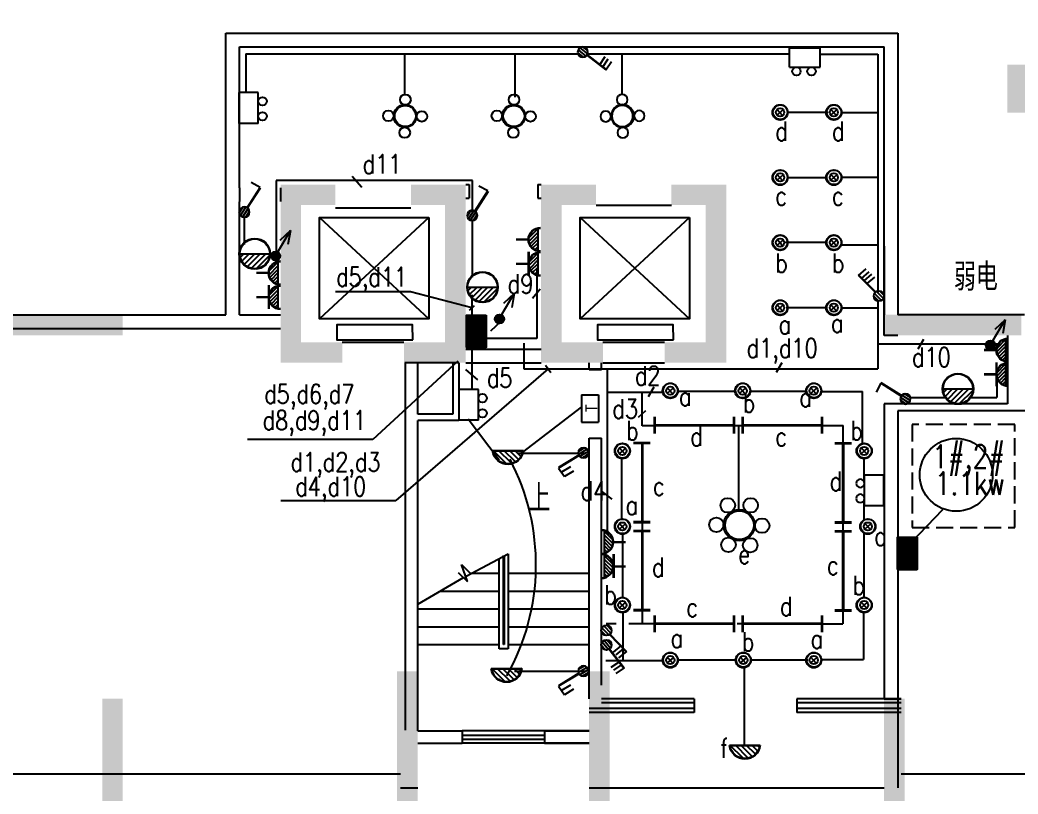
# Model space of a CAD drawing. Extents: x 3476 to 122276, y -94307 to -10307.
# Drawn here: x 74298 to 88852, y -41213 to -29923 of the extents above; entities that cross this region are included whole.
import ezdxf

# ---------------------------------------------------------------- set-up
doc = ezdxf.new("R2010")
doc.units = 0
doc.header["$LTSCALE"] = 1000
doc.header["$MEASUREMENT"] = 0
doc.linetypes.add('DASH', pattern=[0.35, 0.25, -0.1])
doc.linetypes.add('DASHED_50', pattern=[0.375, 0.25, -0.125])
doc.layers.get('0').update_dxf_attribs({"linetype": 'CONTINUOUS'})
for name, color, linetype in [('COLU', 2, 'CONTINUOUS'), ('D-1', 4, 'CONTINUOUS'), ('DJ', 4, 'CONTINUOUS'), ('FRAME', 7, 'CONTINUOUS'), ('KG1', 4, 'CONTINUOUS'), ('STAIR', 7, 'CONTINUOUS'), ('WALL', 7, 'CONTINUOUS'), ('WINDOW', 7, 'CONTINUOUS'), ('WIRE', 1, 'CONTINUOUS'), ('二层板', 5, 'DASH'), ('信箱', 7, 'CONTINUOUS'), ('文字', 7, 'CONTINUOUS'), ('柱', 252, 'CONTINUOUS'), ('首层', 7, 'CONTINUOUS')]:
    doc.layers.add(name, color=color, linetype=linetype)
doc.styles.add('_HZTXT', font='txt.shx', dxfattribs={"width": 0.8, "bigfont": 'hztxt.shx'})
doc.styles.add('HZ', font='SIMPLEX.shx', dxfattribs={"width": 0.75, "bigfont": 'hztxt.shx'})
doc.styles.add('HZTXT', font='txt.shx', dxfattribs={"width": 0.5, "bigfont": 'hztxt.shx'})

# ---------------------------------------------------------------- blocks, each defined once
blk = doc.blocks.new('A$C45042170')
at = {"layer": 'DJ'}
for centre, radius in [((272, 689), 106), ((606, 689), 106), ((439, 400), 227), ((442, 400), 209), ((106, 405), 106), ((773, 392), 106), ((282, 113), 106), ((600, 106), 106)]:
    blk.add_circle(centre, radius, dxfattribs=at)
blk = doc.blocks.new('K2')
at = {"layer": 'D-1'}
for p, q in [((217, 593), (217, 350)), ((229, 593), (229, 350)), ((1373, 593), (1373, 350)), ((1385, 593), (1385, 350)), ((213, 481), (1385, 481)), ((213, 470), (1385, 470))]:
    blk.add_line(p, q, dxfattribs=at)
blk = doc.blocks.new('A$C6C1C6AEE')
at = {"layer": 'DJ', "rotation": 180}
blk.add_blockref('K2', (1385, 593), dxfattribs=at)
blk = doc.blocks.new('A$C43FB790F')
at = {"layer": 'D-1'}
for p, q in [((158, 153), (68, 72)), ((149, 68), (69, 156))]:
    blk.add_line(p, q, dxfattribs=at)
blk.add_circle((112, 113), 60.2, dxfattribs=at)
at = {"layer": 'KG1'}
for centre, radius in [((112, 112), 112), ((114, 115), 106)]:
    blk.add_circle(centre, radius, dxfattribs=at)
blk = doc.blocks.new('A6')
at = {"layer": 'DJ'}
for centre, radius in [((708, -409), 70.4), ((704, -626), 151), ((706, -626), 140), ((482, -623), 70.4), ((927, -631), 70.4), ((699, -846), 70.4)]:
    blk.add_circle(centre, radius, dxfattribs=at)
blk = doc.blocks.new('A$C504009E2')
at = {"layer": 'DJ'}
blk.add_blockref('A6', (-411, 916), dxfattribs=at)
blk = doc.blocks.new('A$C0C4265C8')
at = {"layer": 'FRAME', "xscale": 1.1, "yscale": 1.1, "zscale": 1.1}
blk.add_blockref('A$C504009E2', (0, 0), dxfattribs=at)
blk = doc.blocks.new('A$C6FBD1BE2')
at = {"layer": '二层板'}
blk.add_blockref('A$C0C4265C8', (0, 0), dxfattribs=at)
blk = doc.blocks.new('*X707')
at = {"color": 0}
for p, q in [((-273, -61), (-246, -34)), ((-244, -138), (-140, -34)), ((-198, -198), (-34, -34)), ((-138, -244), (71, -35)), ((-61, -273), (177, -35)), ((41, -277), (283, -36))]:
    blk.add_line(p, q, dxfattribs=at)
blk = doc.blocks.new('K2211')
for p, q in [((-2.94, -0.33), (2.94, -0.35)), ((-2.94, -0.43), (2.94, -0.45))]:
    blk.add_line(p, q)
for radius, start, end in [(2.96, 186.3827, 353.1593), (2.86, 186.615, 352.9271)]:
    blk.add_arc((0, 0), radius, start, end)
at = {"xscale": 0.0098684210526315, "yscale": 0.0098684210526315, "zscale": 0.0098684210526315}
blk.add_blockref('*X707', (0, 0), dxfattribs=at)
blk = doc.blocks.new('吸顶灯')
at = {"layer": 'DJ', "xscale": -76.03200000000001, "yscale": 76.03200000000001, "zscale": 76.03200000000001}
blk.add_blockref('K2211', (-109, 374), dxfattribs=at)
blk = doc.blocks.new('应急灯')
at = {"layer": 'DJ'}
for p, q in [((-42, 627), (-42, 178)), ((-42, 627), (238, 627)), ((238, 627), (238, 178)), ((-42, 178), (238, 178))]:
    blk.add_line(p, q, dxfattribs=at)
for centre in [(-103, 524), (-103, 304)]:
    blk.add_circle(centre, 61.2, dxfattribs=at)
blk = doc.blocks.new('*X715')
at = {"color": 0}
for p, q in [((-100, 254), (-4, 350)), ((-85, 198), (52, 335)), ((-49, 163), (87, 299)), ((9, 150), (100, 241))]:
    blk.add_line(p, q, dxfattribs=at)
blk = doc.blocks.new('K2361')
for p, q in [((0.63, 1.76), (3.86, 4.99)), ((0.7, 1.68), (3.94, 4.92)), ((3.94, 4.92), (5.24, 3.43))]:
    blk.add_line(p, q)
blk.add_circle((0, 0.99), 0.987)
at = {"xscale": 0.0098684210526315, "yscale": 0.0098684210526315, "zscale": 0.0098684210526315}
blk.add_blockref('*X715', (0, -1.48), dxfattribs=at)
blk = doc.blocks.new('开关E')
at = {"layer": 'DJ'}
for p, q in [((-199, 218), (-305, 112)), ((-150, 162), (-256, 56))]:
    blk.add_line(p, q, dxfattribs=at)
at = {"layer": 'DJ', "xscale": 76.142592, "yscale": 76.142592, "zscale": 76.142592, "rotation": 180}
blk.add_blockref('K2361', (94, 374), dxfattribs=at)
blk = doc.blocks.new('A$C6A941900')
at = {"layer": 'DJ'}
for p, q in [((749, 468), (0, 468)), ((0, 468), (0, 0)), ((749, 468), (749, 0)), ((749, 0), (0, 0))]:
    blk.add_line(p, q, dxfattribs=at)
at = {"layer": 'DJ', "style": 'HZ'}
blk.add_text('T', height=300, dxfattribs=at).set_placement((282, 38))
blk = doc.blocks.new('A$C31044D78')
at = {"layer": 'WIRE', "xscale": 0.5355, "yscale": 0.5355, "zscale": 0.5355}
blk.add_blockref('A$C6A941900', (0, 0), dxfattribs=at)
blk = doc.blocks.new('*X710')
at = {"color": 0}
for p, q in [((-263, -529), (-33, -299)), ((-229, -406), (-188, -365)), ((-175, -529), (53, -301)), ((-87, -529), (121, -321)), ((2, -529), (178, -353)), ((90, -529), (224, -394)), ((179, -529), (262, -445)), ((267, -529), (289, -507))]:
    blk.add_line(p, q, dxfattribs=at)
blk = doc.blocks.new('K2303')
for p, q in [((-0.03, -2.63), (-0.03, 0.03)), ((0.07, -2.63), (0.07, 0.03)), ((-2.57, -4.69), (2.62, -4.69))]:
    blk.add_line(p, q)
for radius in [2.66, 2.56]:
    blk.add_arc((0.02, -5.3), radius, 0, 180)
at = {"xscale": 0.00888157894736835, "yscale": 0.00888157894736835, "zscale": 0.00888157894736835}
blk.add_blockref('*X710', (0, 0), dxfattribs=at)
blk = doc.blocks.new('*X712')
at = {"color": 0}
for p, q in [((-263, -529), (-33, -299)), ((-229, -406), (-188, -365)), ((-175, -529), (53, -301)), ((-87, -529), (121, -321)), ((2, -529), (178, -353)), ((90, -529), (224, -394)), ((179, -529), (262, -445)), ((267, -529), (289, -507))]:
    blk.add_line(p, q, dxfattribs=at)
blk = doc.blocks.new('K2307')
for p, q in [((-0.03, -2.63), (-0.03, 0.03)), ((0.07, -2.63), (0.07, 0.03)), ((-2.62, -2.6), (2.57, -2.6)), ((-2.62, -2.7), (2.57, -2.7)), ((-2.57, -4.69), (2.62, -4.69))]:
    blk.add_line(p, q)
for radius in [2.66, 2.56]:
    blk.add_arc((0.02, -5.3), radius, 0, 180)
at = {"xscale": 0.00888157894736835, "yscale": 0.00888157894736835, "zscale": 0.00888157894736835}
blk.add_blockref('*X712', (0, 0), dxfattribs=at)
blk = doc.blocks.new('插座')
at = {"layer": 'DJ', "xscale": 66.096, "yscale": 66.096, "zscale": 66.096, "rotation": 270}
for name, p in [('K2303', (-175, 270)), ('K2307', (-175, -84))]:
    blk.add_blockref(name, p, dxfattribs=at)
blk = doc.blocks.new('*X743')
at = {"color": 0}
for p, q in [((42.111, 32.993), (42.361, 33.243)), ((42.111, 32.995), (42.359, 33.243)), ((42.111, 32.997), (42.358, 33.243)), ((42.111, 32.998), (42.356, 33.243)), ((42.111, 33), (42.354, 33.243)), ((42.111, 33.002), (42.352, 33.243)), ((42.111, 33.004), (42.351, 33.243)), ((42.111, 33.006), (42.349, 33.243)), ((42.111, 33.007), (42.347, 33.243)), ((42.111, 33.009), (42.345, 33.243)), ((42.111, 33.011), (42.344, 33.243)), ((42.111, 33.013), (42.342, 33.243)), ((42.111, 33.014), (42.34, 33.243)), ((42.111, 33.016), (42.338, 33.243)), ((42.111, 33.018), (42.336, 33.243)), ((42.111, 33.02), (42.335, 33.243)), ((42.111, 33.021), (42.333, 33.243)), ((42.111, 33.023), (42.331, 33.243)), ((42.111, 33.025), (42.329, 33.243)), ((42.111, 33.027), (42.328, 33.243)), ((42.111, 33.028), (42.326, 33.243)), ((42.111, 33.03), (42.324, 33.243)), ((42.111, 33.032), (42.322, 33.243)), ((42.111, 33.034), (42.321, 33.243)), ((42.111, 33.036), (42.319, 33.243)), ((42.111, 33.037), (42.317, 33.243)), ((42.111, 33.039), (42.315, 33.243)), ((42.111, 33.041), (42.313, 33.243)), ((42.111, 33.043), (42.312, 33.243)), ((42.111, 33.044), (42.31, 33.243)), ((42.111, 33.046), (42.308, 33.243)), ((42.111, 33.048), (42.306, 33.243)), ((42.111, 33.05), (42.305, 33.243)), ((42.111, 33.051), (42.303, 33.243)), ((42.111, 33.053), (42.301, 33.243)), ((42.111, 33.055), (42.299, 33.243)), ((42.111, 33.057), (42.298, 33.243)), ((42.111, 33.059), (42.296, 33.243)), ((42.111, 33.06), (42.294, 33.243)), ((42.111, 33.062), (42.292, 33.243)), ((42.111, 33.064), (42.291, 33.243)), ((42.111, 33.066), (42.289, 33.243)), ((42.111, 33.067), (42.287, 33.243)), ((42.111, 33.069), (42.285, 33.243)), ((42.111, 33.071), (42.283, 33.243)), ((42.111, 33.073), (42.282, 33.243)), ((42.111, 33.074), (42.28, 33.243)), ((42.111, 33.076), (42.278, 33.243)), ((42.111, 33.078), (42.276, 33.243)), ((42.111, 33.08), (42.275, 33.243)), ((42.111, 33.082), (42.273, 33.243)), ((42.111, 33.083), (42.271, 33.243)), ((42.111, 33.085), (42.269, 33.243)), ((42.111, 33.087), (42.268, 33.243)), ((42.111, 33.089), (42.266, 33.243)), ((42.111, 33.09), (42.264, 33.243)), ((42.111, 33.092), (42.262, 33.243)), ((42.111, 33.094), (42.26, 33.243)), ((42.111, 33.096), (42.259, 33.243)), ((42.111, 33.097), (42.257, 33.243)), ((42.111, 33.099), (42.255, 33.243)), ((42.111, 33.101), (42.253, 33.243)), ((42.111, 33.103), (42.252, 33.243)), ((42.111, 33.104), (42.25, 33.243)), ((42.111, 33.106), (42.248, 33.243)), ((42.111, 33.108), (42.246, 33.243)), ((42.111, 33.11), (42.245, 33.243)), ((42.111, 33.112), (42.243, 33.243)), ((42.111, 33.113), (42.241, 33.243)), ((42.111, 33.115), (42.239, 33.243)), ((42.111, 33.117), (42.237, 33.243)), ((42.111, 33.119), (42.236, 33.243)), ((42.111, 33.12), (42.234, 33.243)), ((42.111, 33.122), (42.232, 33.243)), ((42.111, 33.124), (42.23, 33.243)), ((42.111, 33.126), (42.229, 33.243)), ((42.111, 33.127), (42.227, 33.243)), ((42.111, 33.129), (42.225, 33.243)), ((42.111, 33.131), (42.223, 33.243)), ((42.111, 33.133), (42.222, 33.243)), ((42.111, 33.135), (42.22, 33.243)), ((42.111, 33.136), (42.218, 33.243)), ((42.111, 33.138), (42.216, 33.243)), ((42.111, 33.14), (42.214, 33.243)), ((42.111, 33.142), (42.213, 33.243)), ((42.111, 33.143), (42.211, 33.243)), ((42.111, 33.145), (42.209, 33.243)), ((42.111, 33.147), (42.207, 33.243)), ((42.111, 33.149), (42.206, 33.243)), ((42.111, 33.15), (42.204, 33.243)), ((42.111, 33.152), (42.202, 33.243)), ((42.111, 33.154), (42.2, 33.243)), ((42.111, 33.156), (42.199, 33.243)), ((42.111, 33.158), (42.197, 33.243)), ((42.111, 33.159), (42.195, 33.243)), ((42.111, 33.161), (42.193, 33.243)), ((42.111, 33.163), (42.192, 33.243)), ((42.111, 33.165), (42.19, 33.243)), ((42.111, 33.166), (42.188, 33.243)), ((42.111, 33.168), (42.186, 33.243)), ((42.111, 33.17), (42.184, 33.243)), ((42.111, 33.172), (42.183, 33.243)), ((42.111, 33.173), (42.181, 33.243)), ((42.111, 33.175), (42.179, 33.243)), ((42.111, 33.177), (42.177, 33.243)), ((42.111, 33.179), (42.176, 33.243)), ((42.111, 33.181), (42.174, 33.243)), ((42.111, 33.182), (42.172, 33.243)), ((42.111, 33.184), (42.17, 33.243)), ((42.111, 33.186), (42.169, 33.243)), ((42.111, 33.188), (42.167, 33.243)), ((42.111, 33.189), (42.165, 33.243)), ((42.111, 33.191), (42.163, 33.243)), ((42.111, 33.193), (42.161, 33.243)), ((42.111, 33.195), (42.16, 33.243)), ((42.111, 33.196), (42.158, 33.243)), ((42.111, 33.198), (42.156, 33.243)), ((42.111, 33.2), (42.154, 33.243)), ((42.111, 33.202), (42.153, 33.243)), ((42.111, 33.203), (42.151, 33.243)), ((42.111, 33.205), (42.149, 33.243)), ((42.111, 33.207), (42.147, 33.243)), ((42.111, 33.209), (42.146, 33.243)), ((42.111, 33.211), (42.144, 33.243)), ((42.111, 33.212), (42.142, 33.243)), ((42.111, 33.214), (42.14, 33.243)), ((42.111, 33.216), (42.138, 33.243)), ((42.111, 33.218), (42.137, 33.243)), ((42.111, 33.219), (42.135, 33.243)), ((42.111, 33.221), (42.133, 33.243)), ((42.111, 33.223), (42.131, 33.243)), ((42.111, 33.225), (42.13, 33.243)), ((42.111, 33.226), (42.128, 33.243)), ((42.111, 33.228), (42.126, 33.243)), ((42.111, 33.23), (42.124, 33.243)), ((42.111, 33.232), (42.123, 33.243)), ((42.111, 33.234), (42.121, 33.243)), ((42.111, 33.235), (42.119, 33.243)), ((42.111, 33.237), (42.117, 33.243)), ((42.111, 33.239), (42.115, 33.243)), ((42.111, 33.241), (42.114, 33.243)), ((42.111, 33.242), (42.112, 33.243)), ((42.113, 32.993), (42.363, 33.243)), ((42.115, 32.993), (42.365, 33.243)), ((42.117, 32.993), (42.367, 33.243)), ((42.118, 32.993), (42.368, 33.243)), ((42.12, 32.993), (42.37, 33.243)), ((42.122, 32.993), (42.372, 33.243)), ((42.124, 32.993), (42.374, 33.243)), ((42.125, 32.993), (42.375, 33.243)), ((42.127, 32.993), (42.377, 33.243)), ((42.129, 32.993), (42.379, 33.243)), ((42.131, 32.993), (42.381, 33.243)), ((42.132, 32.993), (42.382, 33.243)), ((42.134, 32.993), (42.384, 33.243)), ((42.136, 32.993), (42.386, 33.243)), ((42.138, 32.993), (42.388, 33.243)), ((42.14, 32.993), (42.39, 33.243)), ((42.141, 32.993), (42.391, 33.243)), ((42.143, 32.993), (42.393, 33.243)), ((42.145, 32.993), (42.395, 33.243)), ((42.147, 32.993), (42.397, 33.243)), ((42.148, 32.993), (42.398, 33.243)), ((42.15, 32.993), (42.4, 33.243)), ((42.152, 32.993), (42.402, 33.243)), ((42.154, 32.993), (42.404, 33.243)), ((42.155, 32.993), (42.405, 33.243)), ((42.157, 32.993), (42.407, 33.243)), ((42.159, 32.993), (42.409, 33.243)), ((42.161, 32.993), (42.411, 33.243)), ((42.162, 32.993), (42.412, 33.243)), ((42.164, 32.993), (42.414, 33.243)), ((42.166, 32.993), (42.416, 33.243)), ((42.168, 32.993), (42.418, 33.243)), ((42.17, 32.993), (42.42, 33.243)), ((42.171, 32.993), (42.421, 33.243)), ((42.173, 32.993), (42.423, 33.243)), ((42.175, 32.993), (42.425, 33.243)), ((42.177, 32.993), (42.427, 33.243)), ((42.178, 32.993), (42.428, 33.243)), ((42.18, 32.993), (42.43, 33.243)), ((42.182, 32.993), (42.432, 33.243)), ((42.184, 32.993), (42.434, 33.243)), ((42.185, 32.993), (42.435, 33.243)), ((42.187, 32.993), (42.437, 33.243)), ((42.189, 32.993), (42.439, 33.243)), ((42.191, 32.993), (42.441, 33.243)), ((42.193, 32.993), (42.443, 33.243)), ((42.194, 32.993), (42.444, 33.243)), ((42.196, 32.993), (42.446, 33.243)), ((42.198, 32.993), (42.448, 33.243)), ((42.2, 32.993), (42.45, 33.243)), ((42.201, 32.993), (42.451, 33.243)), ((42.203, 32.993), (42.453, 33.243)), ((42.205, 32.993), (42.455, 33.243)), ((42.207, 32.993), (42.457, 33.243)), ((42.208, 32.993), (42.458, 33.243)), ((42.21, 32.993), (42.46, 33.243)), ((42.212, 32.993), (42.462, 33.243)), ((42.214, 32.993), (42.464, 33.243)), ((42.216, 32.993), (42.466, 33.243)), ((42.217, 32.993), (42.467, 33.243)), ((42.219, 32.993), (42.469, 33.243)), ((42.221, 32.993), (42.471, 33.243)), ((42.223, 32.993), (42.473, 33.243)), ((42.224, 32.993), (42.474, 33.243)), ((42.226, 32.993), (42.476, 33.243)), ((42.228, 32.993), (42.478, 33.243)), ((42.23, 32.993), (42.48, 33.243)), ((42.231, 32.993), (42.481, 33.243)), ((42.233, 32.993), (42.483, 33.243)), ((42.235, 32.993), (42.485, 33.243)), ((42.237, 32.993), (42.487, 33.243)), ((42.238, 32.993), (42.488, 33.243)), ((42.24, 32.993), (42.49, 33.243)), ((42.242, 32.993), (42.492, 33.243)), ((42.244, 32.993), (42.494, 33.243)), ((42.246, 32.993), (42.496, 33.243)), ((42.247, 32.993), (42.497, 33.243)), ((42.249, 32.993), (42.499, 33.243)), ((42.251, 32.993), (42.501, 33.243)), ((42.253, 32.993), (42.503, 33.243)), ((42.254, 32.993), (42.504, 33.243)), ((42.256, 32.993), (42.506, 33.243)), ((42.258, 32.993), (42.508, 33.243)), ((42.26, 32.993), (42.51, 33.243)), ((42.261, 32.993), (42.511, 33.243)), ((42.263, 32.993), (42.511, 33.241)), ((42.265, 32.993), (42.511, 33.239)), ((42.267, 32.993), (42.511, 33.238)), ((42.269, 32.993), (42.511, 33.236)), ((42.27, 32.993), (42.511, 33.234)), ((42.272, 32.993), (42.511, 33.232)), ((42.274, 32.993), (42.511, 33.23)), ((42.276, 32.993), (42.511, 33.229)), ((42.277, 32.993), (42.511, 33.227)), ((42.279, 32.993), (42.511, 33.225)), ((42.281, 32.993), (42.511, 33.223)), ((42.283, 32.993), (42.511, 33.222)), ((42.284, 32.993), (42.511, 33.22)), ((42.286, 32.993), (42.511, 33.218)), ((42.288, 32.993), (42.511, 33.216)), ((42.29, 32.993), (42.511, 33.215)), ((42.292, 32.993), (42.511, 33.213)), ((42.293, 32.993), (42.511, 33.211)), ((42.295, 32.993), (42.511, 33.209)), ((42.297, 32.993), (42.511, 33.208)), ((42.299, 32.993), (42.511, 33.206)), ((42.3, 32.993), (42.511, 33.204)), ((42.302, 32.993), (42.511, 33.202)), ((42.304, 32.993), (42.511, 33.2)), ((42.306, 32.993), (42.511, 33.199)), ((42.307, 32.993), (42.511, 33.197)), ((42.309, 32.993), (42.511, 33.195)), ((42.311, 32.993), (42.511, 33.193)), ((42.313, 32.993), (42.511, 33.192)), ((42.315, 32.993), (42.511, 33.19)), ((42.316, 32.993), (42.511, 33.188)), ((42.318, 32.993), (42.511, 33.186)), ((42.32, 32.993), (42.511, 33.185)), ((42.322, 32.993), (42.511, 33.183)), ((42.323, 32.993), (42.511, 33.181)), ((42.325, 32.993), (42.511, 33.179)), ((42.327, 32.993), (42.511, 33.177)), ((42.329, 32.993), (42.511, 33.176)), ((42.33, 32.993), (42.511, 33.174)), ((42.332, 32.993), (42.511, 33.172)), ((42.334, 32.993), (42.511, 33.17)), ((42.336, 32.993), (42.511, 33.169)), ((42.337, 32.993), (42.511, 33.167)), ((42.339, 32.993), (42.511, 33.165)), ((42.341, 32.993), (42.511, 33.163)), ((42.343, 32.993), (42.511, 33.162)), ((42.345, 32.993), (42.511, 33.16)), ((42.346, 32.993), (42.511, 33.158)), ((42.348, 32.993), (42.511, 33.156)), ((42.35, 32.993), (42.511, 33.154)), ((42.352, 32.993), (42.511, 33.153)), ((42.353, 32.993), (42.511, 33.151)), ((42.355, 32.993), (42.511, 33.149)), ((42.357, 32.993), (42.511, 33.147)), ((42.359, 32.993), (42.511, 33.146)), ((42.36, 32.993), (42.511, 33.144)), ((42.362, 32.993), (42.511, 33.142)), ((42.364, 32.993), (42.511, 33.14)), ((42.366, 32.993), (42.511, 33.139)), ((42.368, 32.993), (42.511, 33.137)), ((42.369, 32.993), (42.511, 33.135)), ((42.371, 32.993), (42.511, 33.133)), ((42.373, 32.993), (42.511, 33.131)), ((42.375, 32.993), (42.511, 33.13)), ((42.376, 32.993), (42.511, 33.128)), ((42.378, 32.993), (42.511, 33.126)), ((42.38, 32.993), (42.511, 33.124)), ((42.382, 32.993), (42.511, 33.123)), ((42.383, 32.993), (42.511, 33.121)), ((42.385, 32.993), (42.511, 33.119)), ((42.387, 32.993), (42.511, 33.117)), ((42.389, 32.993), (42.511, 33.116)), ((42.391, 32.993), (42.511, 33.114)), ((42.392, 32.993), (42.511, 33.112)), ((42.394, 32.993), (42.511, 33.11)), ((42.396, 32.993), (42.511, 33.109)), ((42.398, 32.993), (42.511, 33.107)), ((42.399, 32.993), (42.511, 33.105)), ((42.401, 32.993), (42.511, 33.103)), ((42.403, 32.993), (42.511, 33.101)), ((42.405, 32.993), (42.511, 33.1)), ((42.406, 32.993), (42.511, 33.098)), ((42.408, 32.993), (42.511, 33.096)), ((42.41, 32.993), (42.511, 33.094)), ((42.412, 32.993), (42.511, 33.093)), ((42.414, 32.993), (42.511, 33.091)), ((42.415, 32.993), (42.511, 33.089)), ((42.417, 32.993), (42.511, 33.087)), ((42.419, 32.993), (42.511, 33.086)), ((42.421, 32.993), (42.511, 33.084)), ((42.422, 32.993), (42.511, 33.082)), ((42.424, 32.993), (42.511, 33.08)), ((42.426, 32.993), (42.511, 33.078)), ((42.428, 32.993), (42.511, 33.077)), ((42.429, 32.993), (42.511, 33.075)), ((42.431, 32.993), (42.511, 33.073)), ((42.433, 32.993), (42.511, 33.071)), ((42.435, 32.993), (42.511, 33.07)), ((42.436, 32.993), (42.511, 33.068)), ((42.438, 32.993), (42.511, 33.066)), ((42.44, 32.993), (42.511, 33.064)), ((42.442, 32.993), (42.511, 33.063)), ((42.444, 32.993), (42.511, 33.061)), ((42.445, 32.993), (42.511, 33.059)), ((42.447, 32.993), (42.511, 33.057)), ((42.449, 32.993), (42.511, 33.055)), ((42.451, 32.993), (42.511, 33.054)), ((42.452, 32.993), (42.511, 33.052)), ((42.454, 32.993), (42.511, 33.05)), ((42.456, 32.993), (42.511, 33.048)), ((42.458, 32.993), (42.511, 33.047)), ((42.459, 32.993), (42.511, 33.045)), ((42.461, 32.993), (42.511, 33.043)), ((42.463, 32.993), (42.511, 33.041)), ((42.465, 32.993), (42.511, 33.04)), ((42.467, 32.993), (42.511, 33.038)), ((42.468, 32.993), (42.511, 33.036)), ((42.47, 32.993), (42.511, 33.034)), ((42.472, 32.993), (42.511, 33.033)), ((42.474, 32.993), (42.511, 33.031)), ((42.475, 32.993), (42.511, 33.029)), ((42.477, 32.993), (42.511, 33.027)), ((42.479, 32.993), (42.511, 33.025)), ((42.481, 32.993), (42.511, 33.024)), ((42.482, 32.993), (42.511, 33.022)), ((42.484, 32.993), (42.511, 33.02)), ((42.486, 32.993), (42.511, 33.018)), ((42.488, 32.993), (42.511, 33.017)), ((42.49, 32.993), (42.511, 33.015)), ((42.491, 32.993), (42.511, 33.013)), ((42.493, 32.993), (42.511, 33.011)), ((42.495, 32.993), (42.511, 33.01)), ((42.497, 32.993), (42.511, 33.008)), ((42.498, 32.993), (42.511, 33.006)), ((42.5, 32.993), (42.511, 33.004)), ((42.502, 32.993), (42.511, 33.002)), ((42.504, 32.993), (42.511, 33.001)), ((42.505, 32.993), (42.511, 32.999)), ((42.507, 32.993), (42.511, 32.997)), ((42.509, 32.993), (42.511, 32.995))]:
    blk.add_line(p, q, dxfattribs=at)
blk = doc.blocks.new('A8')
at = {"layer": 'DJ'}
for p, q in [((390, -308), (1326, -308)), ((390, -308), (390, -893)), ((1326, -308), (1326, -893)), ((390, -893), (1326, -893))]:
    blk.add_line(p, q, dxfattribs=at)
blk.add_solid([(390, -893), (390, -308), (1326, -893), (1326, -308)], dxfattribs=at)
at = {"layer": 'DJ', "xscale": 2340, "yscale": 2340, "zscale": 2340}
blk.add_blockref('*X743', (-98150, -78097), dxfattribs=at)
blk = doc.blocks.new('配电箱')
at = {"layer": 'DJ', "xscale": 0.5, "yscale": 0.5, "zscale": 0.5, "rotation": 180}
blk.add_blockref('A8', (380, -626), dxfattribs=at)
blk = doc.blocks.new('A$C1B9A3380')
at = {"layer": 'WIRE', "xscale": -1, "rotation": 90}
blk.add_blockref('配电箱', (-179, 185), dxfattribs=at)
blk = doc.blocks.new('*X726')
at = {"color": 0}
for p, q in [((-100, 254), (-4, 350)), ((-85, 198), (52, 335)), ((-49, 163), (87, 299)), ((9, 150), (100, 241))]:
    blk.add_line(p, q, dxfattribs=at)
blk = doc.blocks.new('K2363')
for p, q in [((0.7, 1.68), (3.94, 4.92)), ((0.77, 1.61), (4.01, 4.85)), ((2.89, 3.85), (4.17, 2.38)), ((3.38, 4.36), (4.66, 2.9)), ((3.94, 4.92), (5.22, 3.46))]:
    blk.add_line(p, q)
blk.add_circle((0, 0.99), 0.987)
at = {"xscale": 0.0098684210526315, "yscale": 0.0098684210526315, "zscale": 0.0098684210526315}
blk.add_blockref('*X726', (0, -1.48), dxfattribs=at)
blk = doc.blocks.new('A$C7D561DB7')
at = {"layer": 'DJ', "xscale": 76.142592, "yscale": 76.142592, "zscale": 76.142592}
blk.add_blockref('K2363', (75, 0), dxfattribs=at)
blk = doc.blocks.new('A$C38657A69')
at = {"layer": 'WIRE', "xscale": -1, "rotation": 85.80993442873107}
blk.add_blockref('A$C7D561DB7', (401, 452), dxfattribs=at)
blk = doc.blocks.new('A$C306B6713')
at = {"layer": 'WIRE', "xscale": -1, "rotation": 346.7233342377823}
blk.add_blockref('A$C38657A69', (299, -24), dxfattribs=at)
blk = doc.blocks.new('A$C77591590')
at = {"layer": 'WIRE', "linetype": 'ByBlock', "xscale": -1, "rotation": 267.9023817639413}
blk.add_blockref('A$C306B6713', (-7, 16), dxfattribs=at)
blk = doc.blocks.new('*X748')
at = {"color": 0}
for p, q in [((-290, -78), (-212, 0)), ((-258, -152), (-106, 0)), ((-212, -212), (0, 0)), ((-152, -258), (106, 0)), ((-78, -290), (212, 0)), ((19, -299), (299, -19))]:
    blk.add_line(p, q, dxfattribs=at)
blk = doc.blocks.new('K2235')
blk.add_line((-2.96, 0), (2.96, 0))
for radius in [2.96, 2.86]:
    blk.add_circle((0, 0), radius)
at = {"xscale": 0.0098684210526315, "yscale": 0.0098684210526315, "zscale": 0.0098684210526315}
blk.add_blockref('*X748', (0, 0), dxfattribs=at)
blk = doc.blocks.new('A$C4FDD7255')
at = {"layer": 'DJ', "xscale": 76.03200000000001, "yscale": 76.03200000000001, "zscale": 76.03200000000001}
blk.add_blockref('K2235', (225, 225), dxfattribs=at)
blk = doc.blocks.new('单极开关')
at = {"layer": 'DJ', "xscale": -76.142592, "yscale": 76.142592, "zscale": 76.142592, "rotation": 180.0000000000094}
blk.add_blockref('K2361', (-170, 90), dxfattribs=at)
blk = doc.blocks.new('111')
at = {"layer": 'DJ'}
for p, q in [((-101, 128), (89, 450)), ((89, 450), (-66, 307)), ((89, 450), (53, 247))]:
    blk.add_line(p, q, dxfattribs=at)
at = {"layer": 'DJ', "const_width": 67.2}
blk.add_lwpolyline([(-162, 82, 1), (-95, 82, 1)], format="xyb", close=True, dxfattribs=at)
at = {"layer": 'DJ'}
blk.add_circle((-126, 79), 67.2, dxfattribs=at)
blk = doc.blocks.new('11')
at = {"layer": 'DJ'}
blk.add_line((37, 164), (140, 61), dxfattribs=at)
at = {"layer": 'WIRE', "rotation": 359.6173720764896}
blk.add_blockref('A$C38657A69', (-101, -50), dxfattribs=at)

msp = doc.modelspace()

# ---------------------------------------------------------------- hatches: boundary and pattern name
at = {"layer": '柱'}
h = msp.add_hatch(color=252, dxfattribs=at)
h.paths.add_polyline_path([(79798.2, -27222.8), (80098.2, -27222.8), (80098.2, -28222.8), (78798.2, -28222.8), (78798.2, -27922.8), (79798.2, -27922.8)])
h.paths.add_polyline_path([(64298.2, -21622.8), (63798.2, -21622.8), (63798.2, -24622.8), (64098.2, -24622.8), (64098.2, -21922.8), (64298.2, -21922.8)])
h.paths.add_polyline_path([(63798.2, -29222.8), (64098.2, -29222.8), (64098.2, -30722.8), (64298.2, -30722.8), (64298.2, -31022.8), (63798.2, -31022.8)])
h.paths.add_polyline_path([(70398.2, -34222.8), (70898.2, -34222.8), (70898.2, -36212.8), (70598.2, -36212.8), (70598.2, -34522.8), (70398.2, -34522.8)])
h.paths.add_polyline_path([(66398.2, -38922.8), (66698.2, -38922.8), (66698.2, -40622.8), (67048.2, -40622.8), (67048.2, -40922.8), (66398.2, -40922.8)])
h.paths.add_polyline_path([(66898.2, -35422.9), (66398.2, -35422.9), (66398.2, -37022.9), (66698.2, -37022.9), (66698.2, -35722.9), (66898.2, -35722.9)])
h.paths.add_polyline_path([(69598.2, -40622.8), (69598.2, -40922.8), (70998.2, -40922.8), (70998.2, -40622.8), (70398.2, -40622.8), (70398.2, -39922.8), (70098.2, -39922.8), (70098.2, -40622.8)])
h.paths.add_polyline_path([(75498.2, -39822.8), (75798.2, -39822.8), (75798.2, -41422.8), (75498.2, -41422.8)])
h.paths.add_polyline_path([(67498.2, -28472.8), (68198.2, -28472.8), (68198.2, -27772.8), (67498.2, -27772.8)])
h.paths.add_polyline_path([(67498.2, -31272.8), (68198.2, -31272.8), (68198.2, -30572.8), (67498.2, -30572.8)])
h.paths.add_polyline_path([(67198.2, -21622.8), (67998.2, -21622.8), (67998.2, -22922.8), (67998.2, -23122.8), (67698.2, -23122.8), (67698.2, -21922.8), (67198.2, -21922.8)])
h.paths.add_polyline_path([(75798.2, -34222.9), (75798.2, -34522.9), (73798.2, -34522.9), (73798.2, -34222.9)])
h.paths.add_polyline_path([(73298.2, -31272.8), (73998.2, -31272.8), (73998.2, -30572.8), (73298.2, -30572.8)])
h.paths.add_polyline_path([(73298.2, -28472.8), (73998.2, -28472.8), (73998.2, -27772.8), (73298.2, -27772.8)])
h.paths.add_polyline_path([(78898.2, -32622.8), (78898.2, -32322.8), (78098.2, -32322.8), (78098.2, -34922.8), (78998.2, -34922.8), (78998.2, -34622.8), (78398.2, -34622.8), (78398.2, -32622.8)])
h.paths.add_polyline_path([(78398.2, -32622.8), (78398.2, -34622.8)], flags=16)
h.paths.add_polyline_path([(73598.2, -24222.8), (73898.2, -24222.8), (73898.2, -21622.8), (73598.2, -21622.8)])
h.paths.add_polyline_path([(95498.2, -21622.8), (94698.2, -21622.8), (94698.2, -22922.8), (94698.2, -23122.8), (94998.2, -23122.8), (94998.2, -21922.8), (95498.2, -21922.8)])
h.paths.add_polyline_path([(95198.2, -28472.8), (94498.2, -28472.8), (94498.2, -27772.8), (95198.2, -27772.8)])
h.paths.add_polyline_path([(95198.2, -31272.8), (94498.2, -31272.8), (94498.2, -30572.8), (95198.2, -30572.8)])
h.paths.add_polyline_path([(92298.2, -34222.8), (91798.2, -34222.8), (91798.2, -36212.8), (92098.2, -36212.8), (92098.2, -34522.8), (92298.2, -34522.8)])
h.paths.add_polyline_path([(87198.2, -39822.8), (86898.2, -39822.8), (86898.2, -41422.8), (87198.2, -41422.8)])
h.paths.add_polyline_path([(82898.2, -39422.8), (82598.2, -39422.8), (82598.2, -41422.8), (82898.2, -41422.8)])
h.paths.add_polyline_path([(79798.2, -39422.8), (80098.2, -39422.8), (80098.2, -41422.8), (79798.2, -41422.8)])
h.paths.add_polyline_path([(93098.2, -40622.8), (93098.2, -40922.8), (91698.2, -40922.8), (91698.2, -40622.8), (92298.2, -40622.8), (92298.2, -39922.8), (92598.2, -39922.8), (92598.2, -40622.8)])
h.paths.add_polyline_path([(86898.2, -34222.9), (86898.2, -34522.9), (88898.2, -34522.9), (88898.2, -34222.9)])
h.paths.add_polyline_path([(82898.2, -27222.8), (82598.2, -27222.8), (82598.2, -28222.8), (83898.2, -28222.8), (83898.2, -27922.8), (82898.2, -27922.8)])
h.paths.add_polyline_path([(79998.2, -32622.8), (79998.2, -32322.8), (80798.2, -32322.8), (80798.2, -34922.8), (79898.2, -34922.8), (79898.2, -34622.8), (80498.2, -34622.8), (80498.2, -32622.8)])
h.paths.add_polyline_path([(82698.2, -32622.8), (82698.2, -32322.8), (81898.2, -32322.8), (81898.2, -34922.8), (82798.2, -34922.8), (82798.2, -34622.8), (82198.2, -34622.8), (82198.2, -32622.8)])
h.paths.add_polyline_path([(84298.2, -32622.8), (84298.2, -34622.8)], flags=16)
h.paths.add_polyline_path([(83798.2, -32622.8), (83798.2, -32322.8), (84598.2, -32322.8), (84598.2, -34922.8), (83698.2, -34922.8), (83698.2, -34622.8), (84298.2, -34622.8), (84298.2, -32622.8)])
h.paths.add_polyline_path([(79798.2, -23622.8), (80098.2, -23622.8), (80098.2, -21622.8), (79798.2, -21622.8)])
h.paths.add_polyline_path([(82898.2, -23622.8), (82598.2, -23622.8), (82598.2, -21622.8), (82898.2, -21622.8)])
h.paths.add_polyline_path([(89398.2, -31272.8), (88698.2, -31272.8), (88698.2, -30572.8), (89398.2, -30572.8)])
h.paths.add_polyline_path([(89398.2, -28472.8), (88698.2, -28472.8), (88698.2, -27772.8), (89398.2, -27772.8)])
h.paths.add_polyline_path([(89098.2, -24222.8), (88798.2, -24222.8), (88798.2, -21622.8), (89098.2, -21622.8)])
h.paths.add_polyline_path([(96298.2, -38922.8), (95998.2, -38922.8), (95998.2, -40622.8), (95648.2, -40622.8), (95648.2, -40922.8), (96298.2, -40922.8)])
h.paths.add_polyline_path([(95798.2, -35422.9), (96298.2, -35422.9), (96298.2, -37022.9), (95998.2, -37022.9), (95998.2, -35722.9), (95798.2, -35722.9)])
h.paths.add_polyline_path([(98398.2, -21622.8), (98898.2, -21622.8), (98898.2, -24622.8), (98598.2, -24622.8), (98598.2, -21922.8), (98398.2, -21922.8)])
h.paths.add_polyline_path([(98898.2, -29222.8), (98598.2, -29222.8), (98598.2, -30722.8), (98398.2, -30722.8), (98398.2, -31022.8), (98898.2, -31022.8)])
edge = h.paths.add_edge_path()
edge.add_line((61332.4, -21622.8), (99929, -21622.8))
edge = h.paths.add_edge_path()
edge.add_line((98898.2, -43727.8), (98898.2, -17431.9))

# ---------------------------------------------------------------- linework, layer by layer
for p, q in [((81948.2, -40292.9), (80748.2, -40292.9)), ((80748.2, -40352.9), (81948.2, -40352.9)), ((80748.2, -40412.9), (81948.2, -40412.9)), ((81948.2, -40472.9), (80748.2, -40472.9))]:
    msp.add_line(p, q)
at = {"layer": 'D-1'}
for p, q in [((84882.7, -35290), (84793.1, -35371)), ((84874, -35375.1), (84794.5, -35287))]:
    msp.add_line(p, q, dxfattribs=at)
msp.add_circle((84837.5, -35330.5), 60.2, dxfattribs=at)
at = {"layer": 'DJ'}
for p, q in [((79144.5, -32203), (79282.7, -32362.3)), ((79990.9, -33886.8), (78901.2, -33886.8)), ((80887.1, -34123.1), (79990.9, -33886.8)), ((81882.1, -33850.6), (81772.3, -33984.7)), ((80851.3, -34154.6), (80927, -34085.8)), ((80942, -34288.3), (80832.2, -34422.4)), ((81312, -34320.4), (81159.6, -34460.6)), ((87475.8, -34584.6), (87391.9, -34724.3)), ((80685, -34897.6), (79441.8, -36042.1)), ((85408.7, -34924.6), (85324.8, -35064.3)), ((81999.7, -35010.6), (79777.1, -36929.9)), ((80972.8, -35170.3), (80797.7, -35019.7)), ((81961.7, -34959.8), (82041.7, -35066.9)), ((83540.5, -35280.5), (83456.6, -35420.1)), ((83418.8, -35623.9), (83313.9, -35720.8)), ((79441.8, -36042.1), (77615.3, -36042.1)), ((82786.2, -36806.3), (82928.7, -36910.7)), ((78102.2, -36929.9), (79777.1, -36929.9))]:
    msp.add_line(p, q, dxfattribs=at)
msp.add_circle((87950.3, -36557.5), 531.1, dxfattribs=at)
at = {"layer": 'KG1'}
for centre, radius in [((84837.1, -35331.4), 112), ((84839.3, -35328.9), 106.4)]:
    msp.add_circle(centre, radius, dxfattribs=at)
at = {"layer": 'STAIR'}
for p, q in [((80805.2, -38032.9), (81418.2, -37707.8)), ((81288.2, -39092.9), (81288.2, -37782.9)), ((81348.2, -39032.9), (81348.2, -37732.9)), ((81358.2, -37732.9), (81358.2, -39032.9)), ((81418.2, -37707.8), (81418.2, -39092.9)), ((80690.3, -37983.8), (80823.6, -38114.7)), ((80823.6, -38114.7), (80736.9, -37864.5)), ((80736.9, -37864.5), (80870.2, -37995.4)), ((80098.2, -38441.1), (80764.3, -38056.5)), ((80874.5, -37992.9), (81288.2, -37992.9)), ((81418.2, -37992.9), (82598.2, -37992.9)), ((80424.2, -38252.9), (81288.2, -38252.9)), ((81418.2, -38252.9), (82598.2, -38252.9)), ((80098.2, -38512.9), (81288.2, -38512.9)), ((81418.2, -38512.9), (82598.2, -38512.9)), ((80098.2, -38772.9), (81288.2, -38772.9)), ((81418.2, -38772.9), (82598.2, -38772.9)), ((80098.2, -39032.9), (81288.2, -39032.9)), ((81418.2, -39092.9), (81288.2, -39092.9)), ((81358.2, -39032.9), (81348.2, -39032.9)), ((81418.2, -39032.9), (82598.2, -39032.9)), ((79848.2, -40922.9), (51698.2, -40922.9)), ((96298.2, -40922.9), (87148.2, -40922.9))]:
    msp.add_line(p, q, dxfattribs=at)
at = {"layer": 'STAIR', "linetype": 'DASH'}
msp.add_lwpolyline([(87306.7, -37322.9), (88806.7, -37322.9), (88806.7, -35822.9), (87306.7, -35822.9)], close=True, dxfattribs=at)
at = {"layer": 'WALL'}
for p, q in [((77298.2, -30112.9), (87098.2, -30112.9)), ((77298.2, -34223.7), (77298.2, -30112.9)), ((87098.2, -30112.9), (87098.2, -34222.9)), ((77498.2, -30312.9), (86898.2, -30312.9)), ((77498.2, -32372.1), (77498.2, -30312.9)), ((86898.2, -34522.9), (86898.2, -30312.9)), ((77498.2, -32371.6), (77498.2, -32571.6)), ((78098.2, -32371.6), (78098.2, -32571.6)), ((80798.2, -32322.8), (80848.2, -32322.8)), ((80848.2, -32322.8), (80848.2, -32522.8)), ((81848.2, -32322.8), (81898.2, -32322.8)), ((81848.2, -32322.8), (81848.2, -32522.8)), ((77498.2, -34223.7), (77498.2, -32573.7)), ((80798.2, -32522.8), (80848.2, -32522.8)), ((81848.2, -32522.8), (81898.2, -32522.8)), ((73648.2, -34222.9), (77298.2, -34223.7)), ((77498.2, -34223.7), (78098.2, -34222.9)), ((88948.2, -34222.9), (87098.2, -34222.9)), ((73648.2, -34422.9), (78098.2, -34422.9)), ((78998.2, -34622.9), (79898.2, -34622.9)), ((82798.2, -34622.9), (83698.2, -34622.9)), ((87098.2, -34522.9), (86898.2, -34522.9)), ((88698.3, -34522.9), (88698.3, -35522.9)), ((80798.2, -34722.8), (81898.2, -34722.8)), ((80698.2, -34922.8), (79908.2, -34922.8)), ((79918.2, -40282.9), (79918.2, -34922.8)), ((80098.2, -35672.9), (80098.2, -34922.8)), ((80098.2, -35672.9), (80098.2, -34922.8)), ((80608.2, -34922.8), (80608.2, -35672.9)), ((80608.2, -34922.8), (80608.2, -35672.9)), ((80698.2, -34922.8), (80698.2, -35762.9)), ((80698.2, -34922.8), (80698.2, -35762.9)), ((80798.2, -34922.8), (81898.2, -34922.8)), ((82598.2, -35022.8), (82598.2, -34922.8)), ((82778.2, -35022.8), (82778.2, -34922.8)), ((82798.2, -34922.8), (83698.2, -34922.8)), ((82598.2, -35022.8), (82778.2, -35022.8)), ((86898.2, -35522.9), (86898.2, -39822.9)), ((87098.2, -35522.9), (86898.2, -35522.9)), ((87098.2, -35522.9), (86898.2, -35522.9)), ((87098.2, -35522.9), (87098.2, -35522.9)), ((88698.3, -35522.9), (87098.2, -35522.9)), ((87098.2, -35522.9), (87098.2, -35522.9)), ((87098.2, -35522.9), (87098.2, -35522.9)), ((87098.2, -35622.9), (87098.2, -41122.9)), ((89298.2, -35622.9), (87098.2, -35622.9)), ((80608.2, -35672.9), (80098.2, -35672.9)), ((80608.2, -35672.9), (80098.2, -35672.9)), ((80698.2, -35762.9), (80098.2, -35762.9)), ((80698.2, -35762.9), (80098.2, -35762.9)), ((80098.2, -40292.9), (80098.2, -35762.9)), ((82598.2, -39822.9), (82598.2, -36022.8)), ((82598.2, -36022.8), (82778.2, -36022.8)), ((82778.2, -39622.9), (82778.2, -36022.8)), ((80098.2, -40292.9), (80748.2, -40292.9)), ((80748.2, -40292.9), (80748.2, -40472.9)), ((81948.2, -40292.9), (81948.2, -40472.9)), ((82598.2, -40292.9), (81948.2, -40292.9)), ((81948.2, -40292.9), (82598.2, -40292.9)), ((81948.2, -40292.9), (81948.2, -40472.9)), ((82598.2, -40292.9), (82098.2, -40292.9)), ((80098.2, -40472.9), (80748.2, -40472.9)), ((82598.2, -40472.9), (81948.2, -40472.9)), ((81948.2, -40472.9), (82598.2, -40472.9)), ((82598.2, -40472.9), (82098.2, -40472.9))]:
    msp.add_line(p, q, dxfattribs=at)
at = {"layer": 'WINDOW'}
for p, q in [((78898.2, -32662.9), (79998.2, -32662.9)), ((78667.1, -32803.6), (80260.7, -34280.5)), ((80260.7, -32803.6), (78667.1, -34280.5)), ((80260.7, -32803.6), (78667.1, -34280.5)), ((78667.1, -32803.6), (80260.7, -34280.5)), ((82467.1, -32803.6), (84060.7, -34280.5)), ((84060.7, -32803.6), (82467.1, -34280.5)), ((84060.7, -32803.6), (82467.1, -34280.5)), ((82467.1, -32803.6), (84060.7, -34280.5)), ((86898.2, -33222.9), (86898.2, -34222.9)), ((84129.2, -39822.9), (82778.2, -39822.9)), ((84129.2, -39822.9), (84129.2, -40022.9)), ((87148.2, -39822.9), (85629.2, -39822.9)), ((85629.2, -39822.9), (85629.2, -40022.9)), ((84129.2, -39962.9), (82598.2, -39962.9)), ((84129.2, -40022.9), (82598.2, -40022.9)), ((84129.2, -39882.9), (82778.2, -39882.9)), ((87148.2, -39882.9), (85629.2, -39882.9)), ((87148.2, -39962.9), (85629.2, -39962.9)), ((87148.2, -40022.9), (85629.2, -40022.9))]:
    msp.add_line(p, q, dxfattribs=at)
for points in [[(80260.7, -32803.6), (80260.7, -34280.5), (78667.1, -34280.5), (78667.1, -32803.6)], [(84060.7, -32803.6), (84060.7, -34280.5), (82467.1, -34280.5), (82467.1, -32803.6)], [(80028, -34587.8), (80023, -34371.3), (78919.6, -34371.3), (78919.6, -34587.8)], [(83828, -34587.8), (83823, -34371.3), (82719.6, -34371.3), (82719.6, -34587.8)]]:
    msp.add_lwpolyline(points, close=True, dxfattribs=at)
at = {"layer": 'WIRE'}
for p, q in [((77590.5, -30417.8), (77590.5, -30982.6)), ((77590.5, -30417.8), (82453.4, -30417.8)), ((79909.4, -31020.7), (79909.4, -30417.8)), ((81521.2, -31048.5), (81521.2, -30417.8)), ((82582.8, -30417.8), (85505.2, -30417.8)), ((83077.5, -31020.7), (83077.5, -30417.8)), ((85963.6, -30423.9), (86808.6, -30423.9)), ((86808.6, -30423.9), (86808.6, -33894.8)), ((85494.4, -31268.1), (86084.2, -31268.1)), ((86268.4, -31271.6), (86808.6, -31271.6)), ((80896.4, -32263.5), (78036.5, -32263.5)), ((78036.5, -32263.5), (78036.5, -33465.1)), ((80896.4, -32725.6), (80896.4, -32263.5)), ((86069.1, -32224.1), (85497.1, -32224.1)), ((86277.1, -32215.4), (86808.6, -32215.4)), ((77571.3, -33196.1), (77571.3, -32794.4)), ((80896.4, -33676), (80896.4, -32834.4)), ((86060.4, -33167.9), (85462.4, -33167.9)), ((86277.1, -33202.5), (86808.6, -33202.5)), ((77918.7, -33333.1), (78004, -33356.1)), ((81834.3, -33558.3), (81834.3, -34568.8)), ((80887.1, -33933.4), (80887.1, -34568.8)), ((86808.6, -34020.7), (86808.6, -35010.6)), ((86069.1, -34120.3), (85471.1, -34120.3)), ((86268.4, -34120.3), (86808.6, -34120.3)), ((81834.3, -34568.8), (80887.1, -34568.8)), ((81648, -34638.4), (81648, -35010.6)), ((80888.4, -34664.6), (80888.4, -35310.8)), ((86808.6, -34644.4), (88561.1, -34644.4)), ((81648, -35010.6), (86808.6, -35010.6)), ((82862.2, -35010.6), (82862.2, -37406)), ((88542.1, -35199.8), (88542.1, -35429.3)), ((83683.9, -35353.9), (82862.2, -35353.9)), ((83369.4, -35843.4), (83369.4, -35353.9)), ((84735.6, -35342), (83886, -35342)), ((85764.6, -35342), (84950, -35342)), ((85977, -35342), (86585.3, -35342)), ((86585.3, -36108.4), (86585.3, -35342)), ((87818.9, -35435.9), (87276.9, -35435.9)), ((88133, -35429.3), (88542.1, -35429.3)), ((82481.7, -35570.4), (81624.6, -36228.5)), ((81284.9, -36340.8), (80836.2, -35743.9)), ((83550.5, -35843.4), (83369.4, -35843.4)), ((84837.4, -35843.4), (84713.5, -35843.4)), ((84775.4, -35843.4), (84775.4, -37094.8)), ((86005.4, -35837.5), (86300.1, -35837.5)), ((86300.1, -36107.5), (86300.1, -35837.5)), ((82559.7, -36246.3), (81559, -36246.3)), ((83075.1, -37201.2), (83075.1, -36310.8)), ((86606.2, -36301.8), (86606.2, -36664.4)), ((86606.2, -36932.1), (86606.2, -37204)), ((87299.7, -37539.3), (87755, -37061.3)), ((83369.4, -37243.4), (83369.4, -37367.2)), ((86299.3, -37252.5), (86299.3, -37395.9)), ((83086.6, -37402.5), (83086.6, -38359.2)), ((86606.2, -37402.6), (86606.2, -38355.5)), ((83089.1, -38558.8), (83089.1, -39271.7)), ((83373.3, -38525.5), (83373.3, -38730.1)), ((86297.5, -38534), (86297.5, -38731.3)), ((86599.3, -38553.1), (86599.3, -39252.7)), ((82991, -38730.1), (82845.7, -38730.1)), ((83373.3, -38730.1), (83177.6, -38730.1)), ((83567.3, -38730.1), (83373.3, -38730.1)), ((84884.7, -38731.3), (84759.1, -38731.3)), ((85974.4, -38731.3), (86297.5, -38731.3)), ((83686.8, -39271.7), (82839.7, -39271.7)), ((84737.3, -39257.9), (83878.6, -39257.9)), ((85786.3, -39257.9), (84942.7, -39257.9)), ((85979.9, -39252.7), (86599.3, -39252.7)), ((82530.6, -39427.3), (81510.1, -39427.3)), ((84856.8, -39356.8), (84856.8, -40507.9))]:
    msp.add_line(p, q, dxfattribs=at)
msp.add_arc((78515.7, -37867.1), 3307.4, 330.64618, 27.69643, dxfattribs=at)
at = {"layer": '信箱'}
msp.add_line((86898.2, -39822.9), (87148.2, -39822.9), dxfattribs=at)
at = {"layer": '首层'}
for p, q in [((82698.2, -32622.9), (83798.2, -32622.9)), ((79848.2, -41122.9), (80098.2, -41122.9)), ((82598.2, -41122.9), (86898.2, -41122.9))]:
    msp.add_line(p, q, dxfattribs=at)

# ---------------------------------------------------------------- block references
at = {"layer": 'COLU', "xscale": -1}
for p in [(81362.9, -33395.3), (77574.2, -33882), (88186.3, -35007.6)]:
    msp.add_blockref('插座', p, dxfattribs=at)
at = {"layer": 'WALL', "rotation": 180}
for name, p in [('A$C77591590', (82923.3, -30315)), ('A$C1B9A3380', (81097.1, -34230.2)), ('A$C1B9A3380', (87382.8, -37468.6))]:
    msp.add_blockref(name, p, dxfattribs=at)
at = {"layer": 'WALL'}
for p in [(77497.2, -33558.1), (80818, -34044.8), (87751.5, -35528.7)]:
    msp.add_blockref('A$C4FDD7255', p, dxfattribs=at)
at = {"layer": 'WALL', "xscale": -1}
for p, rotation in [((82815.6, -39249.1), 275.7053953092211), ((82774.4, -39455.1), 270)]:
    msp.add_blockref('A$C77591590', p, dxfattribs=dict(at, rotation=rotation))
at = {"layer": 'WIRE'}
for name, p, rotation in [('应急灯', (86144.7, -30568.7), 90), ('应急灯', (77732.1, -30803.6), 180), ('单极开关', (77548.9, -32555.2), 102.3058811847634), ('单极开关', (80871.5, -32604.6), 102.3058811847634), ('单极开关', (87041.8, -35471.4), 192.3058811847633), ('应急灯', (80940.9, -35134.9), 180), ('A$C31044D78', (82736.6, -35789.9), 90), ('A$C6C1C6AEE', (83489.2, -37256.2), 89.99999999999999), ('A$C6C1C6AEE', (83489.2, -38539.5), 89.99999999999999)]:
    msp.add_blockref(name, p, dxfattribs=dict(at, rotation=rotation))
for name, p in [('A$C6FBD1BE2', (79591.9, -31642.9)), ('A$C6FBD1BE2', (81175.7, -31642.9)), ('A$C43FB790F', (85271.1, -31382.7)), ('A$C43FB790F', (86054.4, -31382.7)), ('A$C43FB790F', (85271.1, -32332.7)), ('A$C43FB790F', (86054.4, -32332.7)), ('111', (78153.5, -33444.1)), ('A$C43FB790F', (85271.1, -33282.7)), ('A$C43FB790F', (86054.4, -33282.7)), ('111', (81416.8, -34363.2)), ('A$C43FB790F', (85271.1, -34232.7)), ('A$C43FB790F', (86054.4, -34232.7)), ('111', (88578, -34744.6)), ('A$C43FB790F', (83669, -35443.4)), ('A$C43FB790F', (85761.7, -35443.4)), ('A$C6C1C6AEE', (83550.1, -35953.3)), ('A$C6C1C6AEE', (84833.4, -35953.3)), ('吸顶灯', (81523.2, -36553.3)), ('A$C43FB790F', (82970.5, -36321.1)), ('A$C43FB790F', (86497, -36321.1)), ('A$C45042170', (84347.4, -37690.8)), ('A$C43FB790F', (82970.5, -37423.2)), ('A$C43FB790F', (86549.8, -37423.2)), ('插座', (83302.7, -37805.3)), ('A$C43FB790F', (82970.5, -38569.5)), ('A$C43FB790F', (86497, -38569.5)), ('A$C6C1C6AEE', (83550.1, -38849.5)), ('A$C6C1C6AEE', (84833.4, -38849.5)), ('A$C43FB790F', (83669, -39372)), ('A$C43FB790F', (84734.1, -39372)), ('A$C43FB790F', (85761.7, -39372)), ('吸顶灯', (81503.1, -39732))]:
    msp.add_blockref(name, p, dxfattribs=at)
at = {"layer": 'WIRE', "xscale": -1}
msp.add_blockref('A$C6FBD1BE2', (83407.1, -31642.9), dxfattribs=at)
at = {"layer": 'WIRE', "extrusion": (0, 0, -1), "zscale": -1, "rotation": 184.7772885816316}
msp.add_blockref('11', (-86630.3, -33601.6), dxfattribs=at)
at = {"layer": 'WIRE', "xscale": -1}
for name, p, rotation in [('开关E', (82201.9, -36258.2), 256.5600757593132), ('A$C6C1C6AEE', (86182.6, -37256.2), 270), ('应急灯', (86655.5, -36377.4), 179.9999999999996), ('A$C6C1C6AEE', (86182.6, -38539.5), 270), ('开关E', (82201.9, -39441.1), 256.5600757593132)]:
    msp.add_blockref(name, p, dxfattribs=dict(at, rotation=rotation))
at = {"layer": '柱'}
msp.add_blockref('吸顶灯', (84977.8, -40852.3), dxfattribs=at)

# ---------------------------------------------------------------- texts
at = {"layer": 'DJ', "style": '_HZTXT', "width": 0.8}
for s, p in [('d', (85312.3, -31684.7)), ('d', (86139.7, -31684.7)), ('d11', (79295, -32164.2)), ('c', (85312.3, -32625.9)), ('c', (86139.7, -32625.9)), ('b', (85312.3, -33607.1)), ('b', (86139.7, -33607.1)), ('d5,d11', (78908, -33809.7)), ('d9', (81409.8, -33912.2)), ('a', (85361.9, -34501.9)), ('a', (86124.6, -34481.9)), ('d1,d10', (84894.2, -34848)), ('d10', (87305.6, -34980.1)), ('d5', (81106.2, -35283.4)), ('d2', (83264.5, -35251.2)), ('d5,d6,d7', (77859.5, -35517.6)), ('a', (83907.1, -35551.5)), ('d3', (82936.4, -35733.1)), ('b', (84837.9, -35647.9)), ('a', (85660.3, -35564.4)), ('d8,d9,d11', (77836.2, -35901)), ('b', (83137.3, -36051.8)), ('b', (86408, -36051.8)), ('d', (84071.3, -36135.3)), ('c', (85311.8, -36135.3)), ('d1,d2,d3', (78241.8, -36509.5)), ('d', (86103.4, -36789.9)), ('d4,d10', (78311.4, -36866.4)), ('d4', (82472.5, -36931.8)), ('c', (83527.6, -36859.5)), ('a', (83128.9, -37138)), ('a', (86754.7, -37589.4)), ('e', (84772.7, -37854.1)), ('d', (83513.7, -38043.3)), ('c', (86064.5, -38015.4)), ('b', (86440.9, -38307.9)), ('b', (82818.8, -38446.5)), ('d', (85381.5, -38614.2)), ('c', (84015.5, -38628.2)), ('b', (84824, -39129.5)), ('a', (83786.2, -39077.2)), ('a', (85825.9, -39089.7)), ('f ', (84510.1, -40683.7))]:
    msp.add_text(s, height=280, dxfattribs=at).set_placement(p)
at = {"layer": 'DJ', "linetype": 'DASHED_50', "ltscale": 1000, "style": '_HZTXT', "width": 0.8}
for s, p in [('1#,2#', (87601.1, -36457.8)), ('1.1kw', (87636.8, -36850.4))]:
    msp.add_text(s, height=336, dxfattribs=at).set_placement(p)
at = {"layer": '文字', "style": 'HZTXT', "width": 0.8}
for s, p in [('弱电', (87917.7, -33871.4)), ('上    ', (81715.6, -37096.2))]:
    msp.add_text(s, height=400, dxfattribs=at).set_placement(p)

doc.saveas('drawing.dxf')
